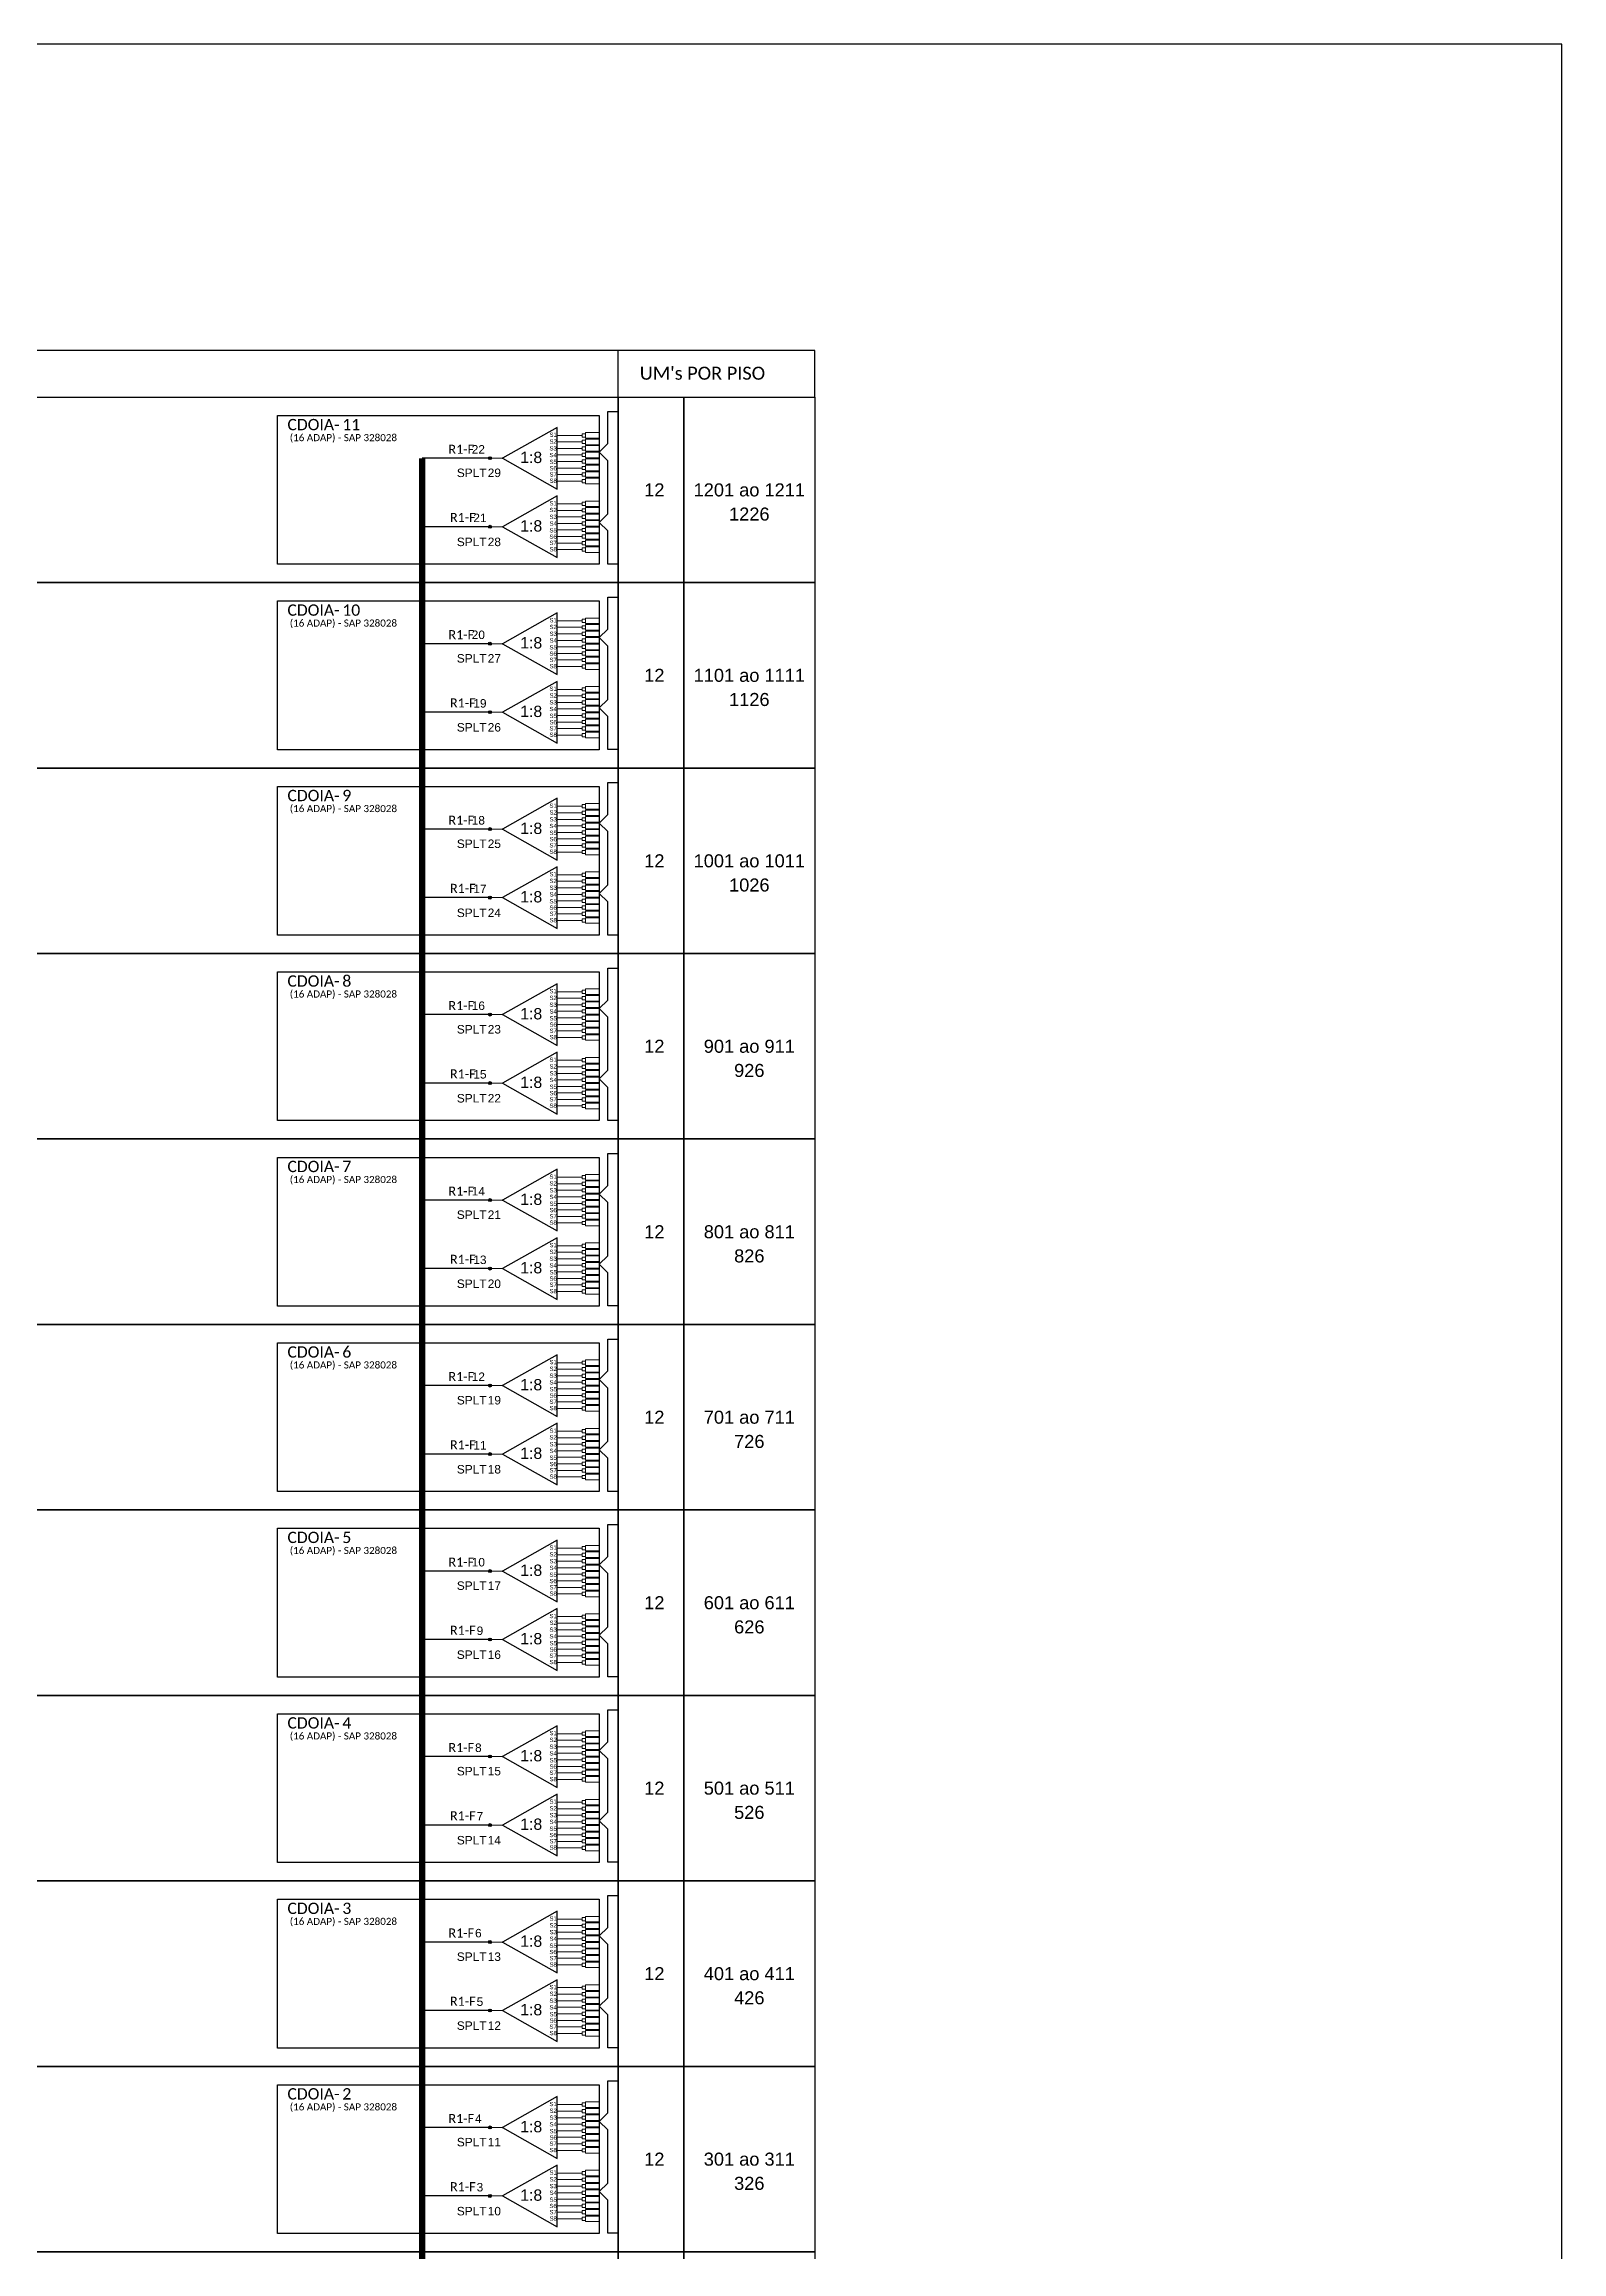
# Model space of a CAD drawing. Extents: x -89 to 2618, y 705 to 1299.
# Drawn here: x 1475.1 to 1684.7, y 994 to 1299 of the extents above; entities that cross this region are included whole.
import ezdxf
from ezdxf.enums import TextEntityAlignment as Align

# ---------------------------------------------------------------- set-up
doc = ezdxf.new("R2010")
doc.units = 0
doc.styles.add('ARIAL', font='arial.ttf')
doc.styles.add('WMF-Calibri0', font='calibri.ttf')

# ---------------------------------------------------------------- blocks, each defined once
blk = doc.blocks.new('SPLT_1-8_SC-APC')
at = {"color": 1}
blk.add_lwpolyline([(-7.37, -2.1), (-17.04, -7.55), (-7.37, -13), (-7.37, -2.1)], dxfattribs=at)
at = {"color": 3, "lineweight": 0}
for points in [[(-2.99, -3.51), (-7.37, -3.51)], [(-2.41, -3.02), (-2.41, -4)], [(-2.41, -3.02), (0, -3.02)], [(-7.37, -4.66), (-2.99, -4.66)], [(-7.37, -5.82), (-2.99, -5.82)], [(-7.37, -6.97), (-2.99, -6.97)], [(-2.41, -4), (0, -4)], [(-2.41, -4.17), (-2.41, -5.16)], [(-2.41, -4.17), (0, -4.17)], [(-2.41, -5.16), (0, -5.16)], [(-2.41, -5.32), (-2.41, -6.31)], [(-2.41, -5.32), (0, -5.32)], [(-2.41, -6.31), (0, -6.31)], [(-2.41, -6.48), (-2.41, -7.46)], [(-2.41, -6.48), (0, -6.48)], [(-2.41, -7.46), (0, -7.46)], [(-2.41, -7.63), (-2.41, -8.62)], [(-2.41, -7.63), (0, -7.63)], [(-7.37, -8.12), (-2.99, -8.12)], [(-7.37, -9.28), (-2.99, -9.28)], [(-7.37, -10.43), (-2.99, -10.43)], [(-7.37, -11.58), (-2.99, -11.58)], [(-2.41, -8.62), (0, -8.62)], [(-2.41, -8.78), (-2.41, -9.77)], [(-2.41, -8.78), (0, -8.78)], [(-2.41, -9.77), (0, -9.77)], [(-2.41, -9.94), (-2.41, -10.92)], [(-2.41, -9.94), (0, -9.94)], [(-2.41, -10.92), (0, -10.92)], [(-2.41, -11.09), (-2.41, -12.08)], [(-2.41, -11.09), (0, -11.09)], [(-2.41, -12.08), (0, -12.08)]]:
    blk.add_lwpolyline(points, dxfattribs=at)
for points in [[(-2.99, -3.22), (-2.41, -3.22), (-2.41, -3.8), (-2.99, -3.8)], [(-2.99, -4.38), (-2.41, -4.38), (-2.41, -4.95), (-2.99, -4.95)], [(-2.99, -5.53), (-2.41, -5.53), (-2.41, -6.1), (-2.99, -6.1)], [(-2.99, -6.68), (-2.41, -6.68), (-2.41, -7.26), (-2.99, -7.26)], [(-2.99, -7.84), (-2.41, -7.84), (-2.41, -8.41), (-2.99, -8.41)], [(-2.99, -8.99), (-2.41, -8.99), (-2.41, -9.56), (-2.99, -9.56)], [(-2.99, -10.14), (-2.41, -10.14), (-2.41, -10.72), (-2.99, -10.72)], [(-2.99, -11.3), (-2.41, -11.3), (-2.41, -11.87), (-2.99, -11.87)]]:
    blk.add_lwpolyline(points, close=True, dxfattribs=at)
at = {"color": 1, "lineweight": 0}
blk.add_lwpolyline([(-17.04, -7.55), (-19.26, -7.55)], dxfattribs=at)
at = {"color": 1, "style": 'ARIAL'}
for s, height, p in [('S1', 0.75, (-8.74, -3.78)), ('1:8', 2, (-13.91, -8.4)), ('S2', 0.75, (-8.74, -4.97)), ('S3', 0.75, (-8.74, -6.18)), ('S4', 0.75, (-8.74, -7.36)), ('S5', 0.75, (-8.74, -8.57)), ('S6', 0.75, (-8.74, -9.69)), ('S7', 0.75, (-8.74, -10.78)), ('S8', 0.75, (-8.74, -11.9))]:
    blk.add_text(s, height=height, dxfattribs=at).set_placement(p)

msp = doc.modelspace()

# ---------------------------------------------------------------- hatches: boundary and pattern name
h = msp.add_hatch(color=3)
h.dxf.hatch_style = 1
edge = h.paths.add_edge_path()
edge.add_arc((1536.68, 1241.82), 0.201, 0, 360)
h = msp.add_hatch(color=3)
h.dxf.hatch_style = 1
edge = h.paths.add_edge_path()
edge.add_arc((1536.68, 1232.35), 0.201, 0, 360)
h = msp.add_hatch(color=3)
h.dxf.hatch_style = 1
edge = h.paths.add_edge_path()
edge.add_arc((1536.68, 1216.19), 0.201, 0, 360)
h = msp.add_hatch(color=3)
h.dxf.hatch_style = 1
edge = h.paths.add_edge_path()
edge.add_arc((1536.68, 1206.73), 0.201, 0, 360)
h = msp.add_hatch(color=3)
h.dxf.hatch_style = 1
edge = h.paths.add_edge_path()
edge.add_arc((1536.68, 1190.57), 0.201, 0, 360)
h = msp.add_hatch(color=3)
h.dxf.hatch_style = 1
edge = h.paths.add_edge_path()
edge.add_arc((1536.68, 1181.1), 0.201, 0, 360)
h = msp.add_hatch(color=3)
h.dxf.hatch_style = 1
edge = h.paths.add_edge_path()
edge.add_arc((1536.68, 1164.94), 0.201, 0, 360)
h = msp.add_hatch(color=3)
h.dxf.hatch_style = 1
edge = h.paths.add_edge_path()
edge.add_arc((1536.68, 1155.48), 0.201, 0, 360)
h = msp.add_hatch(color=3)
h.dxf.hatch_style = 1
edge = h.paths.add_edge_path()
edge.add_arc((1536.68, 1139.32), 0.201, 0, 360)
h = msp.add_hatch(color=3)
h.dxf.hatch_style = 1
edge = h.paths.add_edge_path()
edge.add_arc((1536.68, 1129.85), 0.201, 0, 360)
h = msp.add_hatch(color=3)
h.dxf.hatch_style = 1
edge = h.paths.add_edge_path()
edge.add_arc((1536.68, 1113.69), 0.201, 0, 360)
h = msp.add_hatch(color=3)
h.dxf.hatch_style = 1
edge = h.paths.add_edge_path()
edge.add_arc((1536.68, 1104.22), 0.201, 0, 360)
h = msp.add_hatch(color=3)
h.dxf.hatch_style = 1
edge = h.paths.add_edge_path()
edge.add_arc((1536.68, 1088.06), 0.201, 0, 360)
h = msp.add_hatch(color=3)
h.dxf.hatch_style = 1
edge = h.paths.add_edge_path()
edge.add_arc((1536.68, 1078.6), 0.201, 0, 360)
h = msp.add_hatch(color=3)
h.dxf.hatch_style = 1
edge = h.paths.add_edge_path()
edge.add_arc((1536.68, 1062.44), 0.201, 0, 360)
h = msp.add_hatch(color=3)
h.dxf.hatch_style = 1
edge = h.paths.add_edge_path()
edge.add_arc((1536.68, 1052.97), 0.201, 0, 360)
h = msp.add_hatch(color=3)
h.dxf.hatch_style = 1
edge = h.paths.add_edge_path()
edge.add_arc((1536.68, 1036.81), 0.201, 0, 360)
h = msp.add_hatch(color=3)
h.dxf.hatch_style = 1
edge = h.paths.add_edge_path()
edge.add_arc((1536.68, 1027.35), 0.201, 0, 360)
h = msp.add_hatch(color=3)
h.dxf.hatch_style = 1
edge = h.paths.add_edge_path()
edge.add_arc((1536.68, 1011.19), 0.201, 0, 360)
h = msp.add_hatch(color=3)
h.dxf.hatch_style = 1
edge = h.paths.add_edge_path()
edge.add_arc((1536.68, 1001.72), 0.201, 0, 360)

# ---------------------------------------------------------------- linework, layer by layer
for points in [[(846.18, 705.02), (1684.75, 705.02), (1684.75, 1299.02), (846.18, 1299.02), (846.18, 705.02)], [(1353.57, 1250.26), (1581.57, 1250.26), (1581.57, 1256.69), (1353.57, 1256.69), (1353.57, 1256.69), (1353.57, 1253.48)], [(1554.38, 1250.26), (1554.38, 1256.69)]]:
    msp.add_lwpolyline(points)
for points in [[(1380.74, 1250.26), (1554.4, 1250.26), (1554.4, 1224.63), (1380.74, 1224.63)], [(1554.4, 1250.26), (1563.45, 1250.26), (1563.45, 1224.63), (1554.4, 1224.63)], [(1563.45, 1250.26), (1581.57, 1250.26), (1581.57, 1224.63), (1563.45, 1224.63)], [(1380.74, 1224.63), (1554.4, 1224.63), (1554.4, 1199.01), (1380.74, 1199.01)], [(1554.4, 1224.63), (1563.45, 1224.63), (1563.45, 1199.01), (1554.4, 1199.01)], [(1563.45, 1224.63), (1581.57, 1224.63), (1581.57, 1199.01), (1563.45, 1199.01)], [(1380.74, 1199.01), (1554.4, 1199.01), (1554.4, 1173.38), (1380.74, 1173.38)], [(1554.4, 1199.01), (1563.45, 1199.01), (1563.45, 1173.38), (1554.4, 1173.38)], [(1563.45, 1199.01), (1581.57, 1199.01), (1581.57, 1173.38), (1563.45, 1173.38)], [(1380.74, 1173.38), (1554.4, 1173.38), (1554.4, 1147.76), (1380.74, 1147.76)], [(1554.4, 1173.38), (1563.45, 1173.38), (1563.45, 1147.76), (1554.4, 1147.76)], [(1563.45, 1173.38), (1581.57, 1173.38), (1581.57, 1147.76), (1563.45, 1147.76)], [(1380.74, 1147.76), (1554.4, 1147.76), (1554.4, 1122.13), (1380.74, 1122.13)], [(1554.4, 1147.76), (1563.45, 1147.76), (1563.45, 1122.13), (1554.4, 1122.13)], [(1563.45, 1147.76), (1581.57, 1147.76), (1581.57, 1122.13), (1563.45, 1122.13)], [(1380.74, 1122.13), (1554.4, 1122.13), (1554.4, 1096.5), (1380.74, 1096.5)], [(1554.4, 1122.13), (1563.45, 1122.13), (1563.45, 1096.5), (1554.4, 1096.5)], [(1563.45, 1122.13), (1581.57, 1122.13), (1581.57, 1096.5), (1563.45, 1096.5)], [(1380.74, 1096.5), (1554.4, 1096.5), (1554.4, 1070.88), (1380.74, 1070.88)], [(1554.4, 1096.5), (1563.45, 1096.5), (1563.45, 1070.88), (1554.4, 1070.88)], [(1563.45, 1096.5), (1581.57, 1096.5), (1581.57, 1070.88), (1563.45, 1070.88)], [(1380.74, 1070.88), (1554.4, 1070.88), (1554.4, 1045.25), (1380.74, 1045.25)], [(1554.4, 1070.88), (1563.45, 1070.88), (1563.45, 1045.25), (1554.4, 1045.25)], [(1563.45, 1070.88), (1581.57, 1070.88), (1581.57, 1045.25), (1563.45, 1045.25)], [(1380.74, 1045.25), (1554.4, 1045.25), (1554.4, 1019.63), (1380.74, 1019.63)], [(1554.4, 1045.25), (1563.45, 1045.25), (1563.45, 1019.63), (1554.4, 1019.63)], [(1563.45, 1045.25), (1581.57, 1045.25), (1581.57, 1019.63), (1563.45, 1019.63)], [(1380.74, 1019.63), (1554.4, 1019.63), (1554.4, 994), (1380.74, 994)], [(1554.4, 1019.63), (1563.45, 1019.63), (1563.45, 994), (1554.4, 994)], [(1563.45, 1019.63), (1581.57, 1019.63), (1581.57, 994), (1563.45, 994)], [(1380.74, 994), (1554.4, 994), (1554.4, 968.38), (1380.74, 968.38)], [(1554.4, 994), (1563.45, 994), (1563.45, 968.38), (1554.4, 968.38)], [(1563.45, 994), (1581.57, 994), (1581.57, 968.38), (1563.45, 968.38)]]:
    msp.add_lwpolyline(points, close=True)
at = {"color": 1}
for points in [[(1551.75, 1229.03), (1551.75, 1229.03), (1551.75, 1227.17), (1507.34, 1227.17), (1507.34, 1247.72), (1510.17, 1247.72)], [(1551.75, 1203.4), (1551.75, 1203.4), (1551.75, 1201.54), (1507.34, 1201.54), (1507.34, 1222.1), (1510.17, 1222.1)], [(1551.75, 1177.77), (1551.75, 1177.77), (1551.75, 1175.92), (1507.34, 1175.92), (1507.34, 1196.47), (1510.17, 1196.47)], [(1551.75, 1152.15), (1551.75, 1152.15), (1551.75, 1150.29), (1507.34, 1150.29), (1507.34, 1170.85), (1510.17, 1170.85)], [(1551.75, 1126.52), (1551.75, 1126.52), (1551.75, 1124.66), (1507.34, 1124.66), (1507.34, 1145.22), (1510.17, 1145.22)], [(1551.75, 1100.9), (1551.75, 1100.9), (1551.75, 1099.04), (1507.34, 1099.04), (1507.34, 1119.6), (1510.17, 1119.6)], [(1551.75, 1075.27), (1551.75, 1075.27), (1551.75, 1073.41), (1507.34, 1073.41), (1507.34, 1093.97), (1510.17, 1093.97)], [(1551.75, 1049.65), (1551.75, 1049.65), (1551.75, 1047.79), (1507.34, 1047.79), (1507.34, 1068.34), (1510.17, 1068.34)], [(1551.75, 1024.02), (1551.75, 1024.02), (1551.75, 1022.16), (1507.34, 1022.16), (1507.34, 1042.72), (1510.17, 1042.72)], [(1551.75, 998.4), (1551.75, 998.4), (1551.75, 996.54), (1507.34, 996.54), (1507.34, 1017.09), (1510.17, 1017.09)]]:
    msp.add_lwpolyline(points, dxfattribs=at)
for points in [[(1507.34, 1247.72), (1551.75, 1247.72), (1551.75, 1227.17), (1507.34, 1227.17)], [(1507.34, 1222.1), (1551.75, 1222.1), (1551.75, 1201.54), (1507.34, 1201.54)], [(1507.34, 1196.47), (1551.75, 1196.47), (1551.75, 1175.92), (1507.34, 1175.92)], [(1507.34, 1170.85), (1551.75, 1170.85), (1551.75, 1150.29), (1507.34, 1150.29)], [(1507.34, 1145.22), (1551.75, 1145.22), (1551.75, 1124.66), (1507.34, 1124.66)], [(1507.34, 1119.6), (1551.75, 1119.6), (1551.75, 1099.04), (1507.34, 1099.04)], [(1507.34, 1093.97), (1551.75, 1093.97), (1551.75, 1073.41), (1507.34, 1073.41)], [(1507.34, 1068.34), (1551.75, 1068.34), (1551.75, 1047.79), (1507.34, 1047.79)], [(1507.34, 1042.72), (1551.75, 1042.72), (1551.75, 1022.16), (1507.34, 1022.16)], [(1507.34, 1017.09), (1551.75, 1017.09), (1551.75, 996.54), (1507.34, 996.54)]]:
    msp.add_lwpolyline(points, close=True, dxfattribs=at)
at = {"color": 3}
for points in [[(1554.27, 1227.19), (1552.98, 1227.19), (1552.98, 1227.33), (1552.98, 1227.33), (1552.98, 1231.77), (1551.75, 1232.95), (1552.98, 1234.13), (1552.98, 1237.04), (1552.98, 1237.04), (1552.98, 1241.47), (1551.75, 1242.65), (1552.98, 1243.83), (1552.98, 1248.25), (1554.27, 1248.25)], [(1554.27, 1201.57), (1552.98, 1201.57), (1552.98, 1201.71), (1552.98, 1201.71), (1552.98, 1206.14), (1551.75, 1207.32), (1552.98, 1208.5), (1552.98, 1211.42), (1552.98, 1211.42), (1552.98, 1215.85), (1551.75, 1217.03), (1552.98, 1218.21), (1552.98, 1222.62), (1554.27, 1222.62)], [(1554.27, 1175.94), (1552.98, 1175.94), (1552.98, 1176.08), (1552.98, 1176.08), (1552.98, 1180.51), (1551.75, 1181.69), (1552.98, 1182.87), (1552.98, 1185.79), (1552.98, 1185.79), (1552.98, 1190.22), (1551.75, 1191.4), (1552.98, 1192.58), (1552.98, 1197), (1554.27, 1197)], [(1554.27, 1150.32), (1552.98, 1150.32), (1552.98, 1150.46), (1552.98, 1150.46), (1552.98, 1154.89), (1551.75, 1156.07), (1552.98, 1157.25), (1552.98, 1160.17), (1552.98, 1160.17), (1552.98, 1164.6), (1551.75, 1165.78), (1552.98, 1166.96), (1552.98, 1171.37), (1554.27, 1171.37)], [(1554.27, 1124.69), (1552.98, 1124.69), (1552.98, 1124.83), (1552.98, 1124.83), (1552.98, 1129.26), (1551.75, 1130.44), (1552.98, 1131.62), (1552.98, 1134.54), (1552.98, 1134.54), (1552.98, 1138.97), (1551.75, 1140.15), (1552.98, 1141.33), (1552.98, 1145.75), (1554.27, 1145.75)], [(1554.27, 1099.07), (1552.98, 1099.07), (1552.98, 1099.21), (1552.98, 1099.21), (1552.98, 1103.64), (1551.75, 1104.82), (1552.98, 1106), (1552.98, 1108.92), (1552.98, 1108.92), (1552.98, 1113.35), (1551.75, 1114.53), (1552.98, 1115.71), (1552.98, 1120.12), (1554.27, 1120.12)], [(1554.27, 1073.44), (1552.98, 1073.44), (1552.98, 1073.58), (1552.98, 1073.58), (1552.98, 1078.01), (1551.75, 1079.19), (1552.98, 1080.37), (1552.98, 1083.29), (1552.98, 1083.29), (1552.98, 1087.72), (1551.75, 1088.9), (1552.98, 1090.08), (1552.98, 1094.5), (1554.27, 1094.5)], [(1554.27, 1047.82), (1552.98, 1047.82), (1552.98, 1047.96), (1552.98, 1047.96), (1552.98, 1052.39), (1551.75, 1053.57), (1552.98, 1054.75), (1552.98, 1057.67), (1552.98, 1057.67), (1552.98, 1062.1), (1551.75, 1063.28), (1552.98, 1064.46), (1552.98, 1068.87), (1554.27, 1068.87)], [(1554.27, 1022.19), (1552.98, 1022.19), (1552.98, 1022.33), (1552.98, 1022.33), (1552.98, 1026.76), (1551.75, 1027.94), (1552.98, 1029.12), (1552.98, 1032.04), (1552.98, 1032.04), (1552.98, 1036.47), (1551.75, 1037.65), (1552.98, 1038.83), (1552.98, 1043.25), (1554.27, 1043.25)], [(1554.27, 996.56), (1552.98, 996.56), (1552.98, 996.7), (1552.98, 996.7), (1552.98, 1001.14), (1551.75, 1002.32), (1552.98, 1003.5), (1552.98, 1006.41), (1552.98, 1006.41), (1552.98, 1010.84), (1551.75, 1012.02), (1552.98, 1013.21), (1552.98, 1017.62), (1554.27, 1017.62)]]:
    msp.add_lwpolyline(points, dxfattribs=at)
at = {"color": 5}
msp.add_lwpolyline([(1527.32, 1241.82, 0.855, 0.855, 0), (1527.32, 964.1, 0.855, 0.855, 0), (1418.41, 964.1, 0.855, 0.855, 0), (1418.41, 858.84, 0.855, 0.855, 0), (1493.6, 858.84, 0.855, 0.855, 0), (1493.6, 848, 0.855, 0.855, 0)], format="xyseb", dxfattribs=at)
for points in [[(1536.68, 1241.82), (1527.32, 1241.82)], [(1536.68, 1232.35), (1527.32, 1232.35)], [(1536.68, 1216.19), (1527.32, 1216.19)], [(1536.68, 1206.73), (1527.32, 1206.73)], [(1536.68, 1190.57), (1527.32, 1190.57)], [(1536.68, 1181.1), (1527.32, 1181.1)], [(1536.68, 1164.94), (1527.32, 1164.94)], [(1536.68, 1155.48), (1527.32, 1155.48)], [(1536.68, 1139.32), (1527.32, 1139.32)], [(1536.68, 1129.85), (1527.32, 1129.85)], [(1536.68, 1113.69), (1527.32, 1113.69)], [(1536.68, 1104.22), (1527.32, 1104.22)], [(1536.68, 1088.06), (1527.32, 1088.06)], [(1536.68, 1078.6), (1527.32, 1078.6)], [(1536.68, 1062.44), (1527.32, 1062.44)], [(1536.68, 1052.97), (1527.32, 1052.97)], [(1536.68, 1036.81), (1527.32, 1036.81)], [(1536.68, 1027.35), (1527.32, 1027.35)], [(1536.68, 1011.19), (1527.32, 1011.19)], [(1536.68, 1001.72), (1527.32, 1001.72)]]:
    msp.add_lwpolyline(points, dxfattribs=at)
at = {"color": 3}
for centre in [(1536.68, 1241.82), (1536.68, 1232.35), (1536.68, 1216.19), (1536.68, 1206.73), (1536.68, 1190.57), (1536.68, 1181.1), (1536.68, 1164.94), (1536.68, 1155.48), (1536.68, 1139.32), (1536.68, 1129.85), (1536.68, 1113.69), (1536.68, 1104.22), (1536.68, 1088.06), (1536.68, 1078.6), (1536.68, 1062.44), (1536.68, 1052.97), (1536.68, 1036.81), (1536.68, 1027.35), (1536.68, 1011.19), (1536.68, 1001.72)]:
    msp.add_circle(centre, 0.201, dxfattribs=at)
for p in [(1538.42, 1241.82), (1538.42, 1216.19), (1538.42, 1190.57), (1538.42, 1164.94), (1538.42, 1139.32), (1538.42, 1113.69), (1538.42, 1088.06), (1538.42, 1062.44), (1538.42, 1036.81), (1538.42, 1011.19)]:
    msp.add_point(p)

# ---------------------------------------------------------------- block references
at = {"color": 3, "xscale": 0.7826086956522431, "yscale": 0.7826086956521863, "zscale": 0.782608695652174}
for p in [(1551.75, 1247.72), (1551.75, 1238.26), (1551.75, 1222.1), (1551.75, 1212.63), (1551.75, 1196.47), (1551.75, 1187.01), (1551.75, 1170.85), (1551.75, 1161.38), (1551.75, 1145.22), (1551.75, 1135.76), (1551.75, 1119.6), (1551.75, 1110.13), (1551.75, 1093.97), (1551.75, 1084.51), (1551.75, 1068.34), (1551.75, 1058.88), (1551.75, 1042.72), (1551.75, 1033.25), (1551.75, 1017.09), (1551.75, 1007.63)]:
    msp.add_blockref('SPLT_1-8_SC-APC', p, dxfattribs=at)

# ---------------------------------------------------------------- texts
at = {"style": 'WMF-Calibri0'}
msp.add_text("UM's POR PISO", height=1.8, dxfattribs=at).set_placement((1557.38, 1252.66))
at = {"color": 1, "style": 'WMF-Calibri0'}
for s, height, p in [('CDOIA-', 1.565, (1508.71, 1245.68)), ('11', 1.565, (1516.29, 1245.68)), ('CDOIA-', 1.565, (1508.71, 1220.05)), ('10', 1.565, (1516.29, 1220.05)), ('CDOIA-', 1.565, (1508.71, 1194.43)), ('9', 1.57, (1516.29, 1194.43)), ('CDOIA-', 1.565, (1508.71, 1168.8)), ('8', 1.57, (1516.29, 1168.8)), ('CDOIA-', 1.565, (1508.71, 1143.18)), ('7', 1.57, (1516.29, 1143.18)), ('CDOIA-', 1.565, (1508.71, 1117.55)), ('6', 1.57, (1516.29, 1117.55)), ('CDOIA-', 1.565, (1508.71, 1091.93)), ('5', 1.57, (1516.29, 1091.93)), ('CDOIA-', 1.565, (1508.71, 1066.3)), ('4', 1.57, (1516.29, 1066.3)), ('CDOIA-', 1.565, (1508.71, 1040.68)), ('3', 1.57, (1516.29, 1040.68)), ('CDOIA-', 1.565, (1508.71, 1015.05)), ('2', 1.57, (1516.29, 1015.05))]:
    msp.add_text(s, height=height, dxfattribs=at).set_placement(p)
for p in [(1516.44, 1244.17), (1516.44, 1218.55), (1516.44, 1192.92), (1516.44, 1167.3), (1516.44, 1141.67), (1516.44, 1116.05), (1516.44, 1090.42), (1516.44, 1064.79), (1516.44, 1039.17), (1516.44, 1013.54)]:
    msp.add_text('(16 ADAP) - SAP 328028', height=0.9783, dxfattribs=at).set_placement(p, align=Align.CENTER)
at = {"color": 5, "style": 'WMF-Calibri0'}
for p in [(1530.95, 1242.43), (1531.16, 1233.01), (1530.95, 1216.81), (1531.16, 1207.38), (1530.95, 1191.18), (1531.16, 1181.76), (1530.95, 1165.56), (1531.16, 1156.13), (1530.95, 1139.93), (1531.16, 1130.51), (1530.95, 1114.31), (1531.16, 1104.88), (1530.95, 1088.68), (1531.16, 1079.26), (1530.95, 1063.05), (1531.16, 1053.63), (1530.95, 1037.43), (1531.16, 1028), (1530.95, 1011.8), (1531.16, 1002.38)]:
    msp.add_text('R1-F', height=1.252, dxfattribs=at).set_placement(p)
at = {"color": 5, "style": 'ARIAL'}
for s, height, p in [('22', 1.174, (1535.08, 1242.45)), ('21', 1.174, (1535.3, 1232.98)), ('20', 1.174, (1535.08, 1216.83)), ('19', 1.174, (1535.3, 1207.36)), ('18', 1.174, (1535.08, 1191.2)), ('17', 1.174, (1535.3, 1181.73)), ('16', 1.174, (1535.08, 1165.58)), ('15', 1.174, (1535.3, 1156.11)), ('14', 1.174, (1535.08, 1139.95)), ('13', 1.174, (1535.3, 1130.48)), ('12', 1.174, (1535.08, 1114.32)), ('11', 1.174, (1535.3, 1104.85)), ('10', 1.174, (1535.08, 1088.7)), ('9', 1.17, (1535.3, 1079.23)), ('8', 1.17, (1535.08, 1063.07)), ('7', 1.17, (1535.3, 1053.6)), ('6', 1.17, (1535.08, 1037.45)), ('5', 1.17, (1535.3, 1027.98)), ('4', 1.17, (1535.08, 1011.82)), ('3', 1.17, (1535.3, 1002.35))]:
    msp.add_text(s, height=height, dxfattribs=at).set_placement(p, align=Align.CENTER)
at = {"color": 7, "style": 'ARIAL'}
for s, p in [('SPLT', (1534.16, 1239.21)), ('29', (1537.29, 1239.21)), ('SPLT', (1534.16, 1229.67)), ('28', (1537.29, 1229.67)), ('SPLT', (1534.16, 1213.58)), ('27', (1537.29, 1213.58)), ('SPLT', (1534.16, 1204.05)), ('26', (1537.29, 1204.05)), ('SPLT', (1534.16, 1187.96)), ('25', (1537.29, 1187.96)), ('SPLT', (1534.16, 1178.42)), ('24', (1537.29, 1178.42)), ('SPLT', (1534.16, 1162.33)), ('23', (1537.29, 1162.33)), ('SPLT', (1534.16, 1152.8)), ('22', (1537.29, 1152.8)), ('SPLT', (1534.16, 1136.71)), ('21', (1537.29, 1136.71)), ('SPLT', (1534.16, 1127.17)), ('20', (1537.29, 1127.17)), ('SPLT', (1534.16, 1111.08)), ('19', (1537.29, 1111.08)), ('SPLT', (1534.16, 1101.54)), ('18', (1537.29, 1101.54)), ('SPLT', (1534.16, 1085.46)), ('17', (1537.29, 1085.46)), ('SPLT', (1534.16, 1075.92)), ('16', (1537.29, 1075.92)), ('SPLT', (1534.16, 1059.83)), ('15', (1537.29, 1059.83)), ('SPLT', (1534.16, 1050.29)), ('14', (1537.29, 1050.29)), ('SPLT', (1534.16, 1034.2)), ('13', (1537.29, 1034.2)), ('SPLT', (1534.16, 1024.67)), ('12', (1537.29, 1024.67)), ('SPLT', (1534.16, 1008.58)), ('11', (1537.29, 1008.58)), ('SPLT', (1534.16, 999.04)), ('10', (1537.29, 999.04))]:
    msp.add_text(s, height=1.174, dxfattribs=at).set_placement(p, align=Align.CENTER)
at = {"style": 'ARIAL'}
for s, p in [('12', (1559.39, 1237.44)), ('1201 ao 1211', (1572.51, 1237.44)), ('1226', (1572.51, 1234.1)), ('12', (1559.39, 1211.82)), ('1101 ao 1111', (1572.51, 1211.82)), ('1126', (1572.51, 1208.48)), ('12', (1559.39, 1186.19)), ('1001 ao 1011', (1572.51, 1186.19)), ('1026', (1572.51, 1182.85)), ('12', (1559.39, 1160.57)), ('901 ao 911', (1572.51, 1160.57)), ('926', (1572.51, 1157.23)), ('12', (1559.39, 1134.94)), ('801 ao 811', (1572.51, 1134.94)), ('826', (1572.51, 1131.6)), ('12', (1559.39, 1109.32)), ('701 ao 711', (1572.51, 1109.32)), ('726', (1572.51, 1105.97)), ('12', (1559.39, 1083.69)), ('601 ao 611', (1572.51, 1083.69)), ('626', (1572.51, 1080.35)), ('12', (1559.39, 1058.07)), ('501 ao 511', (1572.51, 1058.07)), ('526', (1572.51, 1054.72)), ('12', (1559.39, 1032.44)), ('401 ao 411', (1572.51, 1032.44)), ('426', (1572.51, 1029.1)), ('12', (1559.39, 1006.81)), ('301 ao 311', (1572.51, 1006.81)), ('326', (1572.51, 1003.47))]:
    msp.add_text(s, height=1.8, dxfattribs=at).set_placement(p, align=Align.MIDDLE_CENTER)

doc.saveas('drawing.dxf')
